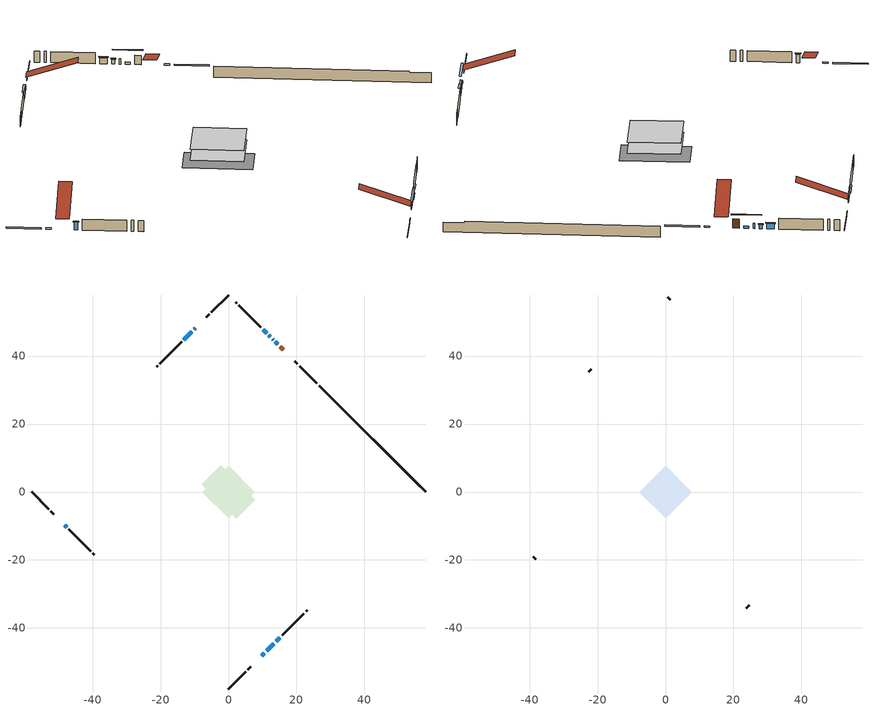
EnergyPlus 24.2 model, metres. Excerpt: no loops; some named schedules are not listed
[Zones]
conditioned space
 floor outside (Floor1 construction): -0.53,0 0,0.53 0.53,0 0,-0.53 z0.61
 floor adiabatic (AdiabaticFloorConstruction): -7.68,0 0,7.68 7.68,0 0,-7.68 z0.61
 floor foundation (Slab1 construction): -7.83,2.33 -2.33,7.83 7.83,-2.33 2.33,-7.83 z-1.83
 wall outside (RimJoist1 construction): 0,-57.95 5.06,-52.88 / -57.95,0 -52.88,-5.06 / 0,57.95 -5.06,52.88 / 25.97,31.98 20.9,37.05 z0.61:0.91
 wall outside (RimJoist2 construction): 5.72,-52.22 6.53,-51.42 / -52.22,-5.72 -51.42,-6.53 / -5.72,52.22 -6.53,51.42 / 20.24,37.7 19.44,38.51 z0.61:0.91
 wall outside (AdiabaticWallConstruction 1): 16.15,41.8 15.17,42.78 z0.61:2.64
 wall outside (AdiabaticWallConstruction): -9.82,48.13 -10.11,47.83 / 13.14,44.81 12.97,44.97 / 11.23,46.72 10.15,47.8 / 11.19,-46.76 13.35,-44.6 z0.61:1.83; -48.13,-9.82 -47.59,-10.36 z0.61:2.39; 14.51,43.44 13.79,44.16 / 9.82,-48.13 10.54,-47.41 z0.61:1.12; 12.32,45.63 11.88,46.06 z0.61:1.53; -10.77,47.18 -13.1,44.84 z0.61:2.13; 14,-43.94 15.08,-42.87 z0.61:2.64
 wall outside (Wall1 construction): 15.74,-42.21 22.15,-35.8 / -46.93,-11.01 -40.52,-17.42 / -13.76,44.19 -20.17,37.77 / 9.49,48.45 3.08,54.86 z0.61:3.05
 wall outside (Wall2 construction): 22.81,-35.14 23.13,-34.82 / -39.87,-18.08 -39.54,-18.4 / -20.83,37.12 -21.15,36.79 / 2.43,55.52 2.1,55.85 z0.61:3.05
 wall foundation (FoundationWall1 construction): 26.62,31.32,-1.83 26.62,31.32,0.61 54.81,3.13,0.61 54.81,3.13,0.38 57.95,0,0.38 57.95,0,-1.83
 window (WindowConstruction 6): -9.82,48.13 -10.11,47.83 z0.61:1.83
 window (WindowConstruction 5): -48.13,-9.82 -47.59,-10.35 z0.61:2.39
 window (WindowConstruction 8): 14.51,43.44 13.79,44.15 z0.61:1.12
 window (WindowConstruction 9): 9.82,-48.13 10.53,-47.41 z0.61:1.12
 window (WindowConstruction 7): 13.14,44.81 12.97,44.97 z0.61:1.83
 window (WindowConstruction): 12.32,45.63 11.89,46.06 z0.61:1.52
 window (WindowConstruction 1): 11.23,46.72 10.15,47.8 z0.61:1.83
 window (WindowConstruction 2): -10.77,47.18 -13.1,44.84 z0.61:2.13
 window (WindowConstruction 3): 11.19,-46.76 13.35,-44.6 z0.61:1.83
 window (WindowConstruction 4): 14,-43.94 15.08,-42.87 z0.61:2.64
 door (Door): 16.15,41.8 15.17,42.78 z0.61:2.64
 ceiling adiabatic (AdiabaticFloorConstruction): 0,-7.68 7.68,0 0,7.68 -7.68,0 z0.61
attic - vented
 floor to conditioned space (Floor2 construction Reversed): -7.68,0 0,7.68 7.68,0 0,-7.68 z3.05
 wall outside (Wall3 construction): 23.79,-34.16 24.57,-33.37 / -38.89,-19.06 -38.1,-19.85 / -21.81,36.14 -22.6,35.35 / 1.44,56.5 0.66,57.29 z0.61:3.05
 roof outside (Roof1 construction): 9.16,-48.79,3.05 1.68,-41.3,6.58 -0.3,-43.28,6.58 7.19,-50.76,3.05; -48.79,-9.16,3.05 -41.3,-1.68,6.58 -43.28,0.3,6.58 -50.76,-7.19,3.05; -9.16,48.79,3.05 -1.68,41.3,6.58 0.3,43.28,6.58 -7.19,50.76,3.05; 16.81,41.14,3.05 9.32,33.66,6.58 11.3,31.69,6.58 18.78,39.17,3.05
shading: -47.45,-10.5 -48.27,-9.67 -48.56,-9.97 -47.74,-10.79 z2.59; 11.93,46.02 16.38,41.57 16.67,41.86 12.22,46.31 z3.76; 12.4,-45.55 7.95,-50 8.24,-50.29 12.69,-45.84 z3.76; 11.74,46.2 12.46,45.49 12.75,45.78 12.03,46.49 z1.73; 10.01,47.94 11.37,46.58 11.66,46.87 10.3,48.23 z2.03; -13.25,44.7 -10.63,47.32 -10.92,47.61 -13.54,44.99 z2.34; 13.49,-44.46 11.05,-46.9 11.34,-47.19 13.78,-44.75 z2.03; 15.22,-42.72 13.86,-44.09 14.15,-44.38 15.51,-43.01 z2.84
[Building]
Building 1: Terrain=Suburbs
[Site:Location]
Edmonton Intl AP_AB: Latitude {deg}=53.31; Longitude {deg}=-113.58; Time Zone {hr}=-7; Elevation {m}=723; Keep Site Location Information=Yes
[Site:GroundTemperature:Shallow]
-1.56185, -3.61833, -3.78302, -2.80711, 1.11059, 5.01004, 8.39065, 10.5322, 10.7141, 8.97234, 5.67794, 1.89811
[Site:WaterMainsTemperature]
Calculation Method=Schedule; Temperature Schedule=mains temperature schedule
[Material] Roughness=Rough; Thermal Absorptance=0.9
Name | Thickness {m} | Conductivity {W/m-K} | Density {kg/m3} | Specific Heat {J/kg-K} | Solar Absorptance | Visible Absorptance
asphalt or fiberglass shingles | 0.00635 | 0.162714 | 1121.4 | 1465.45 | 0.4 | 0.4
ceiling loosefill ins | 0.0846667 | 0.0480833 | 16.02 | 1046.75 | 0.7 | 0.7
ceiling stud and cavity | 0.1397 | 0.0953572 | 65.682 | 1177.47 | 0.7 | 0.7
concrete 4.0 in. | 0.1016 | 1.803125 | 2242.8 | 837.4 | 0.7 | 0.7
concrete 8.0 in. | 0.2032 | 1.803125 | 2242.8 | 837.4 | 0.7 | 0.7
door material | 0.04445 | 0.053851 | 512.64 | 1214.23 | 0.7 | 0.7
exterior vertical ins | 0.0460229 | 0.029427 | 32.04 | 1214.23 | 0.7 | 0.7
floor covering | 0.0127 | 0.0433444 | 54.468 | 1339.84 | 0.6 | 0.6
floor rigid ins; rim joist rigid ins | 0.051816 | 0.029427 | 32.04 | 1214.23 | 0.7 | 0.7
floor rigid ins 1; wall rigid ins | 0.512978 | 0.029427 | 32.04 | 1214.23 | 0.7 | 0.7
floor stud and cavity | 0.1397 | 0.0960274 | 92.3553 | 1139.71 | 0.7 | 0.7
floor stud and cavity 1 | 0.1397 | 1.75129 | 37.0049 | 1207.88 | 0.7 | 0.7
furniture material conditioned space 1 | 0.1524 | 0.115458 | 640.8 | 1214.23 | 0.6 | 0.6
gypsum board | 0.0127 | 0.160291 | 801 | 837.4 | 0.6 | 0.6
gypsum board 1 | 0.0127 | 0.160291 | 801 | 837.4 | 0.7 | 0.7
osb sheathing 0.5 in. | 0.0127 | 0.115458 | 512.64 | 1214.23 | 0.7 | 0.7
osb sheathing 0.75 in. | 0.01905 | 0.115458 | 512.64 | 1214.23 | 0.7 | 0.7
osb sheathing 2.0 in. | 0.0508 | 0.115458 | 512.64 | 1214.23 | 0.7 | 0.7
rim joist stud and cavity | 0.0508 | 0.0296634 | 125.044 | 1163.47 | 0.6 | 0.6
rim joist stud and cavity 1 | 0.0508 | 0.341098 | 125.044 | 1163.47 | 0.6 | 0.6
wall stud and cavity | 0.1397 | 0.0935595 | 139.0536 | 1170.24 | 0.7 | 0.7
wall stud and cavity 1 | 0.1397 | 0.111274 | 139.0536 | 1170.24 | 0.7 | 0.7
wall stud and cavity 2 | 0.0889 | 6.1454 | 50.32683 | 1063.81 | 0.6 | 0.6
wall stud and cavity 3 | 0.0889 | 0.380278 | 52.3479 | 1209.89 | 0.7 | 0.7
wall stud and cavity 4 | 0.0889 | 0.391764 | 83.0341 | 1211.67 | 0.7 | 0.7
wood siding | 0.0254 | 0.102417 | 544.68 | 1172.36 | 0.4 | 0.4
wood siding 1 | 0.00254 | 0.102417 | 544.68 | 1172.36 | 0.4 | 0.4
wood siding 2; wood siding 3; wood siding 4 | 0.0254 | 0.102417 | 544.68 | 1172.36 | 0.7 | 0.7
[WindowMaterial:SimpleGlazingSystem]
Name | U-Factor {W/m2-K} | Solar Heat Gain Coefficient
WindowMaterial | 2.99571 | 0.51
WindowMaterial 1 | 1.99979 | 0.45
WindowMaterial 2 | 1.56883 | 0.59
WindowMaterial 3 | 2.92474 | 0.62
WindowMaterial 4 | 2.98606 | 0.58
WindowMaterial 5 | 3.304596 | 0.65
WindowMaterial 6 | 3.30687 | 0.6
WindowMaterial 7 | 3.193875 | 0.34
WindowMaterial 8 | 5.10679 | 0.5
[Construction]
AdiabaticFloorConstruction: floor stud and cavity 1, floor rigid ins 1, osb sheathing 0.75 in., floor covering
AdiabaticWallConstruction: wood siding 3, wall rigid ins, wall stud and cavity 3, gypsum board
AdiabaticWallConstruction 1: wood siding 4, wall rigid ins, wall stud and cavity 3, gypsum board
Door: door material
Floor1 construction: floor stud and cavity, floor rigid ins, osb sheathing 0.75 in., floor covering
Floor2 construction Reversed: gypsum board, ceiling stud and cavity, ceiling loosefill ins
FoundationWall1 construction: concrete 8.0 in., gypsum board 1
furniture construction conditioned space 1: furniture material conditioned space 1
PartitionWallConstruction: gypsum board, wall stud and cavity 4, gypsum board
RimJoist1 construction: wood siding 2, osb sheathing 2.0 in., rim joist stud and cavity
RimJoist2 construction: wood siding 2, rim joist rigid ins, osb sheathing 2.0 in., rim joist stud and cavity 1
Roof1 construction: asphalt or fiberglass shingles
Slab1 construction: concrete 4.0 in.
Wall1 construction: wood siding, osb sheathing 0.5 in., wall stud and cavity, gypsum board
Wall2 construction: wood siding, osb sheathing 0.5 in., wall stud and cavity 1, gypsum board
Wall3 construction: wood siding 1, wall stud and cavity 2
WindowConstruction: WindowMaterial
WindowConstruction 1: WindowMaterial 1
WindowConstruction 2: WindowMaterial 2
WindowConstruction 3: WindowMaterial 3
WindowConstruction 4: WindowMaterial 4
WindowConstruction 5: WindowMaterial 5
WindowConstruction 6: WindowMaterial 6
WindowConstruction 7: WindowMaterial 7
WindowConstruction 8; WindowConstruction 9: WindowMaterial 8
[Zone] Multiplier=1; Part of Total Floor Area=Yes
Name | Volume {m3}
attic - vented | 67.6002
conditioned space | 586.2
[Space]
Name | Zone | Volume {m3}
attic - vented 1 | attic - vented | 67.6002
conditioned space 1 | conditioned space | 586.2
[ZoneInfiltration:EffectiveLeakageArea]
infil attic - vented 1: Zone or Space=attic - vented 1; Schedule=Always On Discrete; Effective Air Leakage Area {cm2}=4106.09; Stack Coefficient=0.000414861; Wind Coefficient=1.37617e-05
[ZoneMixing]
whole house fan mix: Zone or Space=attic - vented; Schedule=Always On Continuous; Design Flow Rate Calculation Method=Flow/Zone; Design Flow Rate {m3/s}=0; Source Zone or Space=conditioned space
[SurfaceProperty:ExposedFoundationPerimeter]
Slab1: Exposed Perimeter Calculation Method=TotalExposedPerimeter; Total Exposed Perimeter {m}=44.299
[InternalMass] Zone or ZoneList=conditioned space; Space or SpaceList=conditioned space 1
Name | Construction | Surface Area {m2}
furniture mass conditioned space 1 | furniture construction conditioned space 1 | 92.1882
partition wall mass | PartitionWallConstruction | 230.47
[Lights]
interior lighting: Zone or ZoneList or Space or SpaceList=conditioned space 1; Schedule=interior lighting schedule; Design Level Calculation Method=LightingLevel; Lighting Level {W}=343.2; Return Air Fraction=0; Fraction Radiant=0.6; Fraction Visible=0.2; Fraction Replaceable=1
[People]
occupants: Zone or ZoneList or Space or SpaceList=conditioned space 1; Number of People Schedule=occupants schedule; Number of People Calculation Method=People; Number of People=3; Fraction Radiant=0.314171; Sensible Heat Fraction=0.56303; Activity Level Schedule=occupants activity schedule; Carbon Dioxide Generation Rate {m3/s-W}=0; Enable ASHRAE 55 Comfort Warnings=No; Mean Radiant Temperature Calculation Type=EnclosureAveraged
[ElectricEquipment] Zone or ZoneList or Space or SpaceList=conditioned space 1; Design Level Calculation Method=EquipmentLevel
Name | Schedule | Design Level {W} | Fraction Latent | Fraction Radiant | Fraction Lost
clothes dryer | clothes dryer schedule | 140.772 | 0.015 | 0.081 | 0.85
clothes washer | clothes washer schedule | 32.1985 | 0.03 | 0.162 | 0.7
cooking range | cooking range schedule | 215.147 | 0.08 | 0.432 | 0.2
dishwasher | dishwasher schedule | 66.8632 | 0.3 | 0.18 | 0.4
fridge | fridge schedule | 72.9452 | 0 | 0.6 | 0
mech vent bath fan 0 | mech vent bath fan 0 schedule | 50.2 | 0 | 0 | 1
mech vent bath fan 1 | mech vent bath fan 1 schedule | 50.2 | 0 | 0 | 1
mech vent house fan | mech vent house fan schedule | 0 | 0 | 0 | 1
mech vent house fan cfis | mech vent house fan cfis schedule | 0 | 0 | 0 | 0
mech vent range fan 0 | mech vent range fan 0 schedule | 57 | 0 | 0 | 1
misc plug loads | misc plug loads schedule | 494.7 | 0.045 | 0.513 | 0.1
whole house fan | Always On Discrete | 0 | 0 | 0 | 1
[OtherEquipment] Zone or ZoneList or Space or SpaceList=conditioned space 1; Design Level Calculation Method=EquipmentLevel
Name | Fuel Type | Schedule | Design Level {W} | Fraction Latent | Fraction Radiant | Fraction Lost
clothes dryer 1 | Electricity | clothes dryer schedule | 0 | 0.015 | 0.081 | 0.85
cooking range 1 | Electricity | cooking range schedule | 0 | 0.08 | 0.432 | 0.2
general water use latent | None | general water use schedule | 62.594 | 1 | 0 | 0
general water use sensible | None | general water use schedule | -61.6891 | 0 | 0.6 | 0
mech vent house fan latent load | None | Always On Discrete | 0 | 1 | 0 | 0
mech vent house fan sensible load | None | Always On Discrete | 0 | 0 | 0 | 0
water heater energy adjustment1 | NaturalGas | Always On Discrete | 0.01 | 0 | 0 | 1
[ZoneInfiltration:DesignFlowRate] Zone or ZoneList or Space or SpaceList=conditioned space 1; Schedule=Always On Discrete; Design Flow Rate Calculation Method=Flow/Zone; Design Flow Rate {m3/s}=0
infil flow; natural vent flow; whole house fan flow
[AvailabilityManager:Scheduled]
furnace airloop Availability Manager: Schedule=Always On Discrete
[Foundation:Kiva]
Foundation Kiva 1: Initial Indoor Air Temperature {C}=18; Wall Height Above Grade {m}=0.609996; Wall Depth Below Slab {m}=0.2032; Custom Block Material Name 1=exterior vertical ins; Custom Block Depth 1 {m}=2.43998; Custom Block X Position 1 {m}=0.2159; Custom Block Z Position 1 {m}=0
[Foundation:Kiva:Settings]
Soil Conductivity {W/m-K}=0.849921; Soil Density {kg/m3}=1842.3; Soil Specific Heat {J/kg-K}=418.7; Ground Solar Absorptivity=0.9; Ground Thermal Absorptivity=0.9; Ground Surface Roughness {m}=0.03; Far-Field Width {m}=40; Deep-Ground Boundary Condition=ZeroFlux; Deep-Ground Depth {m}=40; Minimum Cell Dimension {m}=0.2; Maximum Cell Growth Coefficient=3; Simulation Timestep=Timestep
[Exterior:Lights]
exterior lighting: Schedule=exterior lighting schedule; Design Level {W}=75.6
[EnergyManagementSystem:GlobalVariable]
furnace_airloop_Fan_RTF
infil_program_Qfan
infil_program_Qinf
natural_vent_program_Qnv
natural_vent_program_Qwhf
[EnergyManagementSystem:Sensor]
Name | Output:Variable or Output:Meter Index Key | Output:Variable or Output:Meter
airflow_gain | infil flow | Infiltration Sensible Heat Gain Energy
airflow_gain_1 | natural vent flow | Infiltration Sensible Heat Gain Energy
airflow_gain_2 | whole house fan flow | Infiltration Sensible Heat Gain Energy
airflow_loss | infil flow | Infiltration Sensible Heat Loss Energy
airflow_loss_1 | natural vent flow | Infiltration Sensible Heat Loss Energy
airflow_loss_2 | whole house fan flow | Infiltration Sensible Heat Loss Energy
clg_load_cond |  | Cooling:EnergyTransfer:Zone:CONDITIONED SPACE
clg_sp_s; clg_sp_s_1 | cooling setpoint | Schedule Value
clothes_dryer_exhaust_0_sch_s | clothes dryer exhaust 0 schedule | Schedule Value
cool_season | cooling season schedule | Schedule Value
htg_load_cond |  | Heating:EnergyTransfer:Zone:CONDITIONED SPACE
htg_sp_s; htg_sp_s_1 | heating setpoint | Schedule Value
ig_ee_conv | clothes dryer | Electric Equipment Convective Heating Energy
ig_ee_conv_2 | cooking range | Electric Equipment Convective Heating Energy
ig_ee_conv_4 | fridge | Electric Equipment Convective Heating Energy
ig_ee_conv_5 | misc plug loads | Electric Equipment Convective Heating Energy
ig_ee_conv_6 | whole house fan | Electric Equipment Convective Heating Energy
ig_ee_rad | clothes dryer | Electric Equipment Radiant Heating Energy
ig_ee_rad_2 | cooking range | Electric Equipment Radiant Heating Energy
ig_ee_rad_4 | fridge | Electric Equipment Radiant Heating Energy
ig_ee_rad_5 | misc plug loads | Electric Equipment Radiant Heating Energy
ig_ee_rad_6 | whole house fan | Electric Equipment Radiant Heating Energy
ig_lgt_conv | interior lighting | Lights Convective Heating Energy
ig_lgt_rad | interior lighting | Lights Radiant Heating Energy
ig_lgt_vis | interior lighting | Lights Visible Radiation Heating Energy
ig_oe_conv | clothes dryer 1 | Other Equipment Convective Heating Energy
ig_oe_conv_1 | cooking range 1 | Other Equipment Convective Heating Energy
ig_oe_conv_2 | general water use latent | Other Equipment Convective Heating Energy
ig_oe_conv_3 | general water use sensible | Other Equipment Convective Heating Energy
ig_oe_conv_4 | water heater energy adjustment1 | Other Equipment Convective Heating Energy
ig_oe_rad | clothes dryer 1 | Other Equipment Radiant Heating Energy
ig_oe_rad_1 | cooking range 1 | Other Equipment Radiant Heating Energy
ig_oe_rad_2 | general water use latent | Other Equipment Radiant Heating Energy
ig_oe_rad_3 | general water use sensible | Other Equipment Radiant Heating Energy
ig_oe_rad_4 | water heater energy adjustment1 | Other Equipment Radiant Heating Energy
ig_ppl_conv | occupants | People Convective Heating Energy
ig_ppl_rad | occupants | People Radiant Heating Energy
im_conv | furniture mass conditioned space 1 | Surface Inside Face Convection Heat Gain Energy
im_conv_1 | partition wall mass | Surface Inside Face Convection Heat Gain Energy
im_ig | furniture mass conditioned space 1 | Surface Inside Face Internal Gains Radiation Heat Gain Energy
im_ig_1 | partition wall mass | Surface Inside Face Internal Gains Radiation Heat Gain Energy
im_lgt | furniture mass conditioned space 1 | Surface Inside Face Lights Radiation Heat Gain Energy
im_lgt_1 | partition wall mass | Surface Inside Face Lights Radiation Heat Gain Energy
im_sol | furniture mass conditioned space 1 | Surface Inside Face Solar Radiation Heat Gain Energy
im_sol_1 | partition wall mass | Surface Inside Face Solar Radiation Heat Gain Energy
im_surf | furniture mass conditioned space 1 | Surface Inside Face Net Surface Thermal Radiation Heat Gain Energy
im_surf_1 | partition wall mass | Surface Inside Face Net Surface Thermal Radiation Heat Gain Energy
mech_vent_bath_fan_0_sch_s | mech vent bath fan 0 schedule | Schedule Value
mech_vent_bath_fan_1_sch_s | mech vent bath fan 1 schedule | Schedule Value
mech_vent_range_fan_0_sch_s | mech vent range fan 0 schedule | Schedule Value
mv_conv | mech vent bath fan 0 | Electric Equipment Convective Heating Energy
mv_conv_1 | mech vent bath fan 1 | Electric Equipment Convective Heating Energy
mv_conv_2 | mech vent house fan | Electric Equipment Convective Heating Energy
mv_conv_3 | mech vent house fan cfis | Electric Equipment Convective Heating Energy
mv_conv_4 | mech vent range fan 0 | Electric Equipment Convective Heating Energy
mv_conv_5 | mech vent house fan latent load | Other Equipment Convective Heating Energy
mv_conv_6 | mech vent house fan sensible load | Other Equipment Convective Heating Energy
mv_rad | mech vent bath fan 0 | Electric Equipment Radiant Heating Energy
mv_rad_1 | mech vent bath fan 1 | Electric Equipment Radiant Heating Energy
mv_rad_2 | mech vent house fan | Electric Equipment Radiant Heating Energy
mv_rad_3 | mech vent house fan cfis | Electric Equipment Radiant Heating Energy
mv_rad_4 | mech vent range fan 0 | Electric Equipment Radiant Heating Energy
mv_rad_5 | mech vent house fan latent load | Other Equipment Radiant Heating Energy
mv_rad_6 | mech vent house fan sensible load | Other Equipment Radiant Heating Energy
natural_vent_s | natural vent schedule | Schedule Value
out_pb_s |  | Site Outdoor Air Barometric Pressure
out_wt_s |  | Site Outdoor Air Humidity Ratio
site_vw_s |  | Site Wind Speed
ss_back_out | Window1 | Surface Window Shortwave from Zone Back Out Window Heat Transfer Rate
ss_back_out_1 | Window10 | Surface Window Shortwave from Zone Back Out Window Heat Transfer Rate
ss_back_out_2 | Window11 | Surface Window Shortwave from Zone Back Out Window Heat Transfer Rate
ss_back_out_3 | Window12 | Surface Window Shortwave from Zone Back Out Window Heat Transfer Rate
ss_back_out_4 | Window2 | Surface Window Shortwave from Zone Back Out Window Heat Transfer Rate
ss_back_out_5 | Window4 | Surface Window Shortwave from Zone Back Out Window Heat Transfer Rate
ss_back_out_6 | Window5 | Surface Window Shortwave from Zone Back Out Window Heat Transfer Rate
ss_back_out_7 | Window6 | Surface Window Shortwave from Zone Back Out Window Heat Transfer Rate
ss_back_out_8 | Window7 | Surface Window Shortwave from Zone Back Out Window Heat Transfer Rate
ss_back_out_9 | Window8 | Surface Window Shortwave from Zone Back Out Window Heat Transfer Rate
ss_conv | Door1 | Surface Inside Face Convection Heat Gain Energy
ss_conv_1 | Window1 | Surface Inside Face Convection Heat Gain Energy
ss_conv_10 | Window8 | Surface Inside Face Convection Heat Gain Energy
ss_conv_2 | Window10 | Surface Inside Face Convection Heat Gain Energy
ss_conv_3 | Window11 | Surface Inside Face Convection Heat Gain Energy
ss_conv_4 | Window12 | Surface Inside Face Convection Heat Gain Energy
ss_conv_5 | Window2 | Surface Inside Face Convection Heat Gain Energy
ss_conv_6 | Window4 | Surface Inside Face Convection Heat Gain Energy
ss_conv_7 | Window5 | Surface Inside Face Convection Heat Gain Energy
ss_conv_8 | Window6 | Surface Inside Face Convection Heat Gain Energy
ss_conv_9 | Window7 | Surface Inside Face Convection Heat Gain Energy
ss_ig | Door1 | Surface Inside Face Internal Gains Radiation Heat Gain Energy
ss_ig_1 | Window1 | Surface Inside Face Internal Gains Radiation Heat Gain Energy
ss_ig_10 | Window8 | Surface Inside Face Internal Gains Radiation Heat Gain Energy
ss_ig_2 | Window10 | Surface Inside Face Internal Gains Radiation Heat Gain Energy
ss_ig_3 | Window11 | Surface Inside Face Internal Gains Radiation Heat Gain Energy
ss_ig_4 | Window12 | Surface Inside Face Internal Gains Radiation Heat Gain Energy
ss_ig_5 | Window2 | Surface Inside Face Internal Gains Radiation Heat Gain Energy
ss_ig_6 | Window4 | Surface Inside Face Internal Gains Radiation Heat Gain Energy
ss_ig_7 | Window5 | Surface Inside Face Internal Gains Radiation Heat Gain Energy
ss_ig_8 | Window6 | Surface Inside Face Internal Gains Radiation Heat Gain Energy
ss_ig_9 | Window7 | Surface Inside Face Internal Gains Radiation Heat Gain Energy
ss_lgt | Door1 | Surface Inside Face Lights Radiation Heat Gain Energy
ss_sol | Door1 | Surface Inside Face Solar Radiation Heat Gain Energy
ss_surf | Door1 | Surface Inside Face Net Surface Thermal Radiation Heat Gain Energy
ss_surf_1 | Window1 | Surface Inside Face Net Surface Thermal Radiation Heat Gain Energy
ss_surf_10 | Window8 | Surface Inside Face Net Surface Thermal Radiation Heat Gain Energy
ss_surf_2 | Window10 | Surface Inside Face Net Surface Thermal Radiation Heat Gain Energy
ss_surf_3 | Window11 | Surface Inside Face Net Surface Thermal Radiation Heat Gain Energy
ss_surf_4 | Window12 | Surface Inside Face Net Surface Thermal Radiation Heat Gain Energy
ss_surf_5 | Window2 | Surface Inside Face Net Surface Thermal Radiation Heat Gain Energy
ss_surf_6 | Window4 | Surface Inside Face Net Surface Thermal Radiation Heat Gain Energy
ss_surf_7 | Window5 | Surface Inside Face Net Surface Thermal Radiation Heat Gain Energy
ss_surf_8 | Window6 | Surface Inside Face Net Surface Thermal Radiation Heat Gain Energy
ss_surf_9 | Window7 | Surface Inside Face Net Surface Thermal Radiation Heat Gain Energy
ss_trans_in | Window1 | Surface Window Transmitted Solar Radiation Rate
ss_trans_in_1 | Window10 | Surface Window Transmitted Solar Radiation Rate
ss_trans_in_2 | Window11 | Surface Window Transmitted Solar Radiation Rate
ss_trans_in_3 | Window12 | Surface Window Transmitted Solar Radiation Rate
ss_trans_in_4 | Window2 | Surface Window Transmitted Solar Radiation Rate
ss_trans_in_5 | Window4 | Surface Window Transmitted Solar Radiation Rate
ss_trans_in_6 | Window5 | Surface Window Transmitted Solar Radiation Rate
ss_trans_in_7 | Window6 | Surface Window Transmitted Solar Radiation Rate
ss_trans_in_8 | Window7 | Surface Window Transmitted Solar Radiation Rate
ss_trans_in_9 | Window8 | Surface Window Transmitted Solar Radiation Rate
ss_trans_out | Window1 | Surface Inside Face Initial Transmitted Diffuse Transmitted Out Window Solar Radiation Rate
ss_trans_out_1 | Window10 | Surface Inside Face Initial Transmitted Diffuse Transmitted Out Window Solar Radiation Rate
ss_trans_out_2 | Window11 | Surface Inside Face Initial Transmitted Diffuse Transmitted Out Window Solar Radiation Rate
ss_trans_out_3 | Window12 | Surface Inside Face Initial Transmitted Diffuse Transmitted Out Window Solar Radiation Rate
ss_trans_out_4 | Window2 | Surface Inside Face Initial Transmitted Diffuse Transmitted Out Window Solar Radiation Rate
ss_trans_out_5 | Window4 | Surface Inside Face Initial Transmitted Diffuse Transmitted Out Window Solar Radiation Rate
ss_trans_out_6 | Window5 | Surface Inside Face Initial Transmitted Diffuse Transmitted Out Window Solar Radiation Rate
ss_trans_out_7 | Window6 | Surface Inside Face Initial Transmitted Diffuse Transmitted Out Window Solar Radiation Rate
ss_trans_out_8 | Window7 | Surface Inside Face Initial Transmitted Diffuse Transmitted Out Window Solar Radiation Rate
ss_trans_out_9 | Window8 | Surface Inside Face Initial Transmitted Diffuse Transmitted Out Window Solar Radiation Rate
s_conv | Floor1 | Surface Inside Face Convection Heat Gain Energy
s_conv_1 | Floor2 | Surface Inside Face Convection Heat Gain Energy
s_conv_10 | RimJoist2:225 | Surface Inside Face Convection Heat Gain Energy
s_conv_11 | RimJoist2:315 | Surface Inside Face Convection Heat Gain Energy
s_conv_12 | RimJoist2:45 | Surface Inside Face Convection Heat Gain Energy
s_conv_13 | Slab1 | Surface Inside Face Convection Heat Gain Energy
s_conv_14 | Wall1:135 | Surface Inside Face Convection Heat Gain Energy
s_conv_15 | Wall1:225 | Surface Inside Face Convection Heat Gain Energy
s_conv_16 | Wall1:315 | Surface Inside Face Convection Heat Gain Energy
s_conv_17 | Wall1:45 | Surface Inside Face Convection Heat Gain Energy
s_conv_18 | Wall2:135 | Surface Inside Face Convection Heat Gain Energy
s_conv_19 | Wall2:225 | Surface Inside Face Convection Heat Gain Energy
s_conv_2 | FoundationWall1 | Surface Inside Face Convection Heat Gain Energy
